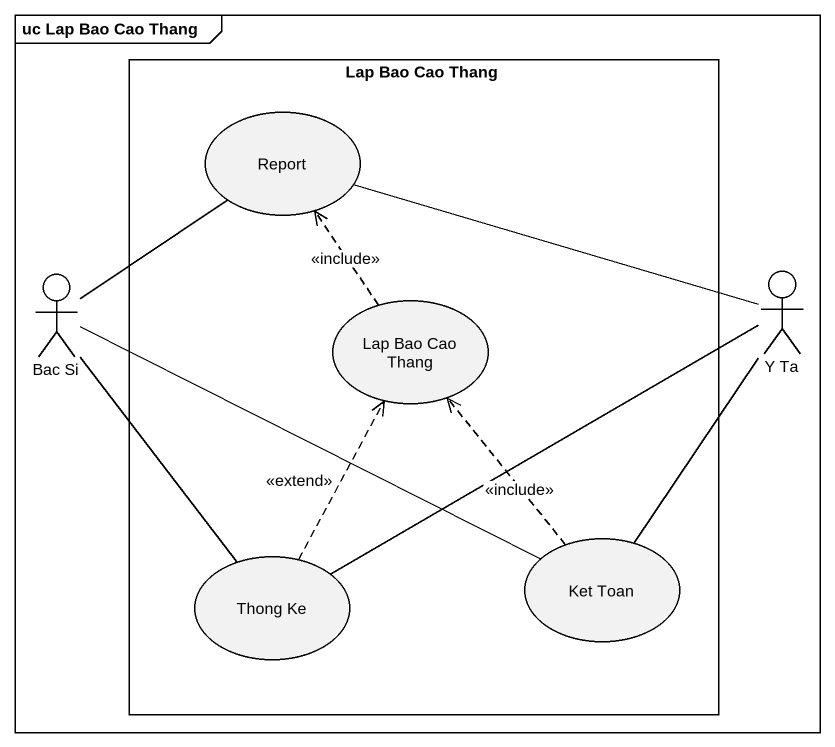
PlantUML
@startuml
mainframe uc Lap Bao Cao Thang
rectangle "Lap Bao Cao Thang" as Lap_Bao_Cao_Thang {
  usecase Report
  usecase "Lap Bao Cao Thang" as Lap_Bao_Cao_Thang_2
  usecase "Thong Ke" as Thong_Ke
  usecase "Ket Toan" as Ket_Toan
}
actor "Bac Si" as Bac_Si
actor "Y Ta" as Y_Ta
Bac_Si -up- Report
Bac_Si -- Thong_Ke
Bac_Si -right- Ket_Toan
Lap_Bao_Cao_Thang_2 .up.> Report : <<include>>
Y_Ta -left- Report
Y_Ta -left- Thong_Ke
Y_Ta -- Ket_Toan
Thong_Ke .up.> Lap_Bao_Cao_Thang_2 : <<extend>>
Ket_Toan .up.> Lap_Bao_Cao_Thang_2 : <<include>>
@enduml
